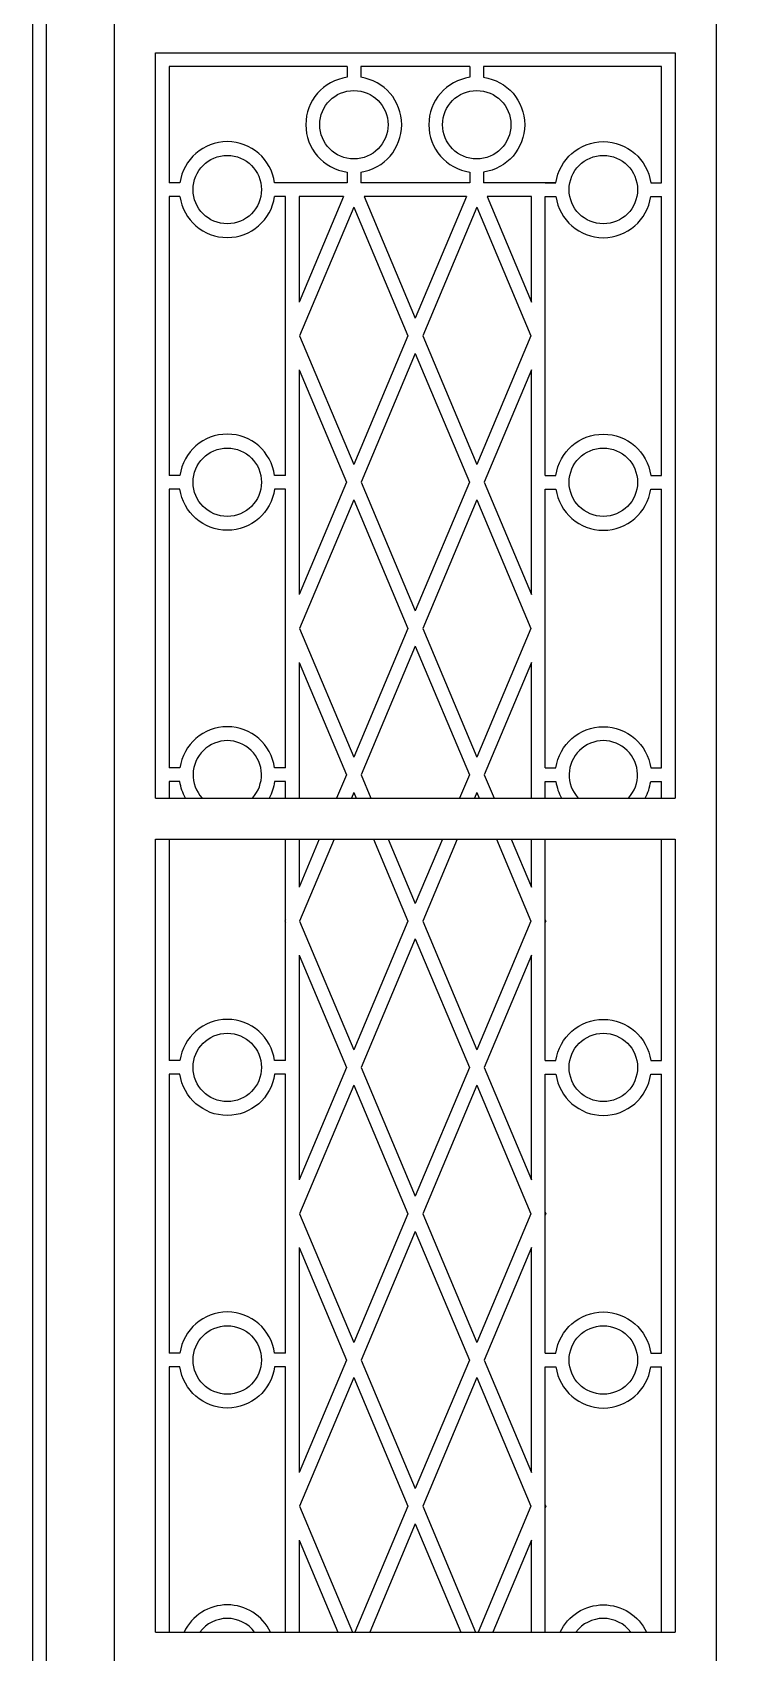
# Model space of a CAD drawing. Header units: metres. Extents: x 53 to 5323, y 88 to 7028.
# Drawn here: x 1334 to 1851, y 3950 to 5135 of the extents above; entities that cross this region are included whole.
import ezdxf

# ---------------------------------------------------------------- set-up
doc = ezdxf.new("R2010")
doc.units = ezdxf.units.M
for name, color, linetype in [('3', 3, 'Continuous'), ('4', 4, 'Continuous'), ('7', 7, 'Continuous')]:
    doc.layers.add(name, color=color, linetype=linetype)

msp = doc.modelspace()

# ---------------------------------------------------------------- linework, layer by layer
at = {"layer": '3'}
for p, q in [((1574.39, 5110.48), (1574.39, 5102.62)), ((1654.21, 5110.48), (1654.21, 5102.62)), ((1564.39, 5025.48), (1519.3, 5025.48)), ((1574.39, 5033.34), (1574.39, 5025.48)), ((1654.21, 5025.48), (1574.39, 5025.48)), ((1654.21, 5033.34), (1654.21, 5025.48)), ((1717.16, 5025.48), (1664.21, 5025.48)), ((1442.16, 5015.48), (1434.3, 5015.48)), ((1519.3, 5015.48), (1511.44, 5015.48)), ((1519.3, 4811.48), (1519.3, 5015.48)), ((1561.77, 5015.48), (1529.3, 5015.48)), ((1529.3, 5015.48), (1529.3, 4938.27)), ((1651.77, 5015.48), (1576.83, 5015.48)), ((1699.3, 5015.48), (1666.83, 5015.48)), ((1699.3, 4938.27), (1699.3, 5015.48)), ((1614.3, 4900.58), (1574.73, 4806.48)), ((1614.3, 4900.58), (1653.88, 4806.48)), ((1529.3, 4888.69), (1529.3, 4724.27)), ((1699.3, 4724.27), (1699.3, 4888.69)), ((1574.73, 4806.48), (1614.3, 4712.38)), ((1653.88, 4806.48), (1614.3, 4712.38)), ((1569.3, 4793.58), (1529.73, 4699.48)), ((1569.3, 4793.58), (1608.88, 4699.48)), ((1659.3, 4793.58), (1619.73, 4699.48)), ((1659.3, 4793.58), (1698.88, 4699.48)), ((1529.73, 4699.48), (1569.3, 4605.38)), ((1608.88, 4699.48), (1569.3, 4605.38)), ((1619.73, 4699.48), (1659.3, 4605.38)), ((1698.88, 4699.48), (1659.3, 4605.38)), ((1614.3, 4686.58), (1574.73, 4592.48)), ((1614.3, 4686.58), (1653.88, 4592.48)), ((1529.3, 4674.69), (1563.88, 4592.48)), ((1529.3, 4674.69), (1529.3, 4575.48)), ((1699.3, 4674.69), (1664.73, 4592.48)), ((1699.3, 4575.48), (1699.3, 4674.69)), ((1563.88, 4592.48), (1556.73, 4575.48)), ((1574.73, 4592.48), (1581.88, 4575.48)), ((1653.88, 4592.48), (1646.73, 4575.48)), ((1664.73, 4592.48), (1671.88, 4575.48)), ((1569.3, 4579.58), (1567.58, 4575.48)), ((1569.3, 4579.58), (1571.03, 4575.48)), ((1659.3, 4579.58), (1657.58, 4575.48)), ((1659.3, 4579.58), (1661.03, 4575.48)), ((1529.3, 4545.48), (1529.3, 4510.27)), ((1544.11, 4545.48), (1529.3, 4510.27)), ((1554.96, 4545.48), (1529.73, 4485.48)), ((1583.64, 4545.48), (1608.88, 4485.48)), ((1594.49, 4545.48), (1614.3, 4498.38)), ((1634.11, 4545.48), (1614.3, 4498.38)), ((1644.96, 4545.48), (1619.73, 4485.48)), ((1673.64, 4545.48), (1698.88, 4485.48)), ((1684.49, 4545.48), (1699.3, 4510.27)), ((1699.3, 4510.27), (1699.3, 4545.48)), ((1519.3, 4486.49), (1518.88, 4485.48)), ((1518.88, 4485.48), (1519.3, 4484.47)), ((1529.73, 4485.48), (1569.3, 4391.38)), ((1608.88, 4485.48), (1569.3, 4391.38)), ((1619.73, 4485.48), (1659.3, 4391.38)), ((1698.88, 4485.48), (1659.3, 4391.38)), ((1709.3, 4486.49), (1709.73, 4485.48)), ((1709.73, 4485.48), (1709.3, 4484.47)), ((1614.3, 4472.58), (1574.73, 4378.48)), ((1614.3, 4472.58), (1653.88, 4378.48)), ((1529.3, 4460.69), (1563.88, 4378.48)), ((1529.3, 4460.69), (1529.3, 4296.27)), ((1699.3, 4460.69), (1664.73, 4378.48)), ((1699.3, 4296.27), (1699.3, 4460.69)), ((1563.88, 4378.48), (1529.3, 4296.27)), ((1574.73, 4378.48), (1614.3, 4284.38)), ((1653.88, 4378.48), (1614.3, 4284.38)), ((1664.73, 4378.48), (1699.3, 4296.27)), ((1569.3, 4365.58), (1529.73, 4271.48)), ((1569.3, 4365.58), (1608.88, 4271.48)), ((1659.3, 4365.58), (1619.73, 4271.48)), ((1659.3, 4365.58), (1698.88, 4271.48)), ((1529.73, 4271.48), (1569.3, 4177.38)), ((1608.88, 4271.48), (1569.3, 4177.38)), ((1619.73, 4271.48), (1659.3, 4177.38)), ((1698.88, 4271.48), (1659.3, 4177.38)), ((1709.3, 4272.49), (1709.73, 4271.48)), ((1709.73, 4271.48), (1709.3, 4270.47)), ((1614.3, 4258.58), (1574.73, 4164.48)), ((1614.3, 4258.58), (1653.88, 4164.48)), ((1529.3, 4246.69), (1563.88, 4164.48)), ((1529.3, 4246.69), (1529.3, 4082.27)), ((1699.3, 4246.69), (1664.73, 4164.48)), ((1699.3, 4082.27), (1699.3, 4246.69)), ((1563.88, 4164.48), (1529.3, 4082.27)), ((1574.73, 4164.48), (1614.3, 4070.38)), ((1653.88, 4164.48), (1614.3, 4070.38)), ((1664.73, 4164.48), (1699.3, 4082.27)), ((1569.3, 4151.58), (1529.73, 4057.48)), ((1569.3, 4151.58), (1608.88, 4057.48)), ((1659.3, 4151.58), (1619.73, 4057.48)), ((1659.3, 4151.58), (1698.88, 4057.48)), ((1529.73, 4057.48), (1568.42, 3965.48)), ((1608.88, 4057.48), (1570.19, 3965.48)), ((1619.73, 4057.48), (1658.42, 3965.48)), ((1698.88, 4057.48), (1660.19, 3965.48)), ((1709.3, 4058.49), (1709.73, 4057.48)), ((1709.73, 4057.48), (1709.3, 4056.47)), ((1614.3, 4044.58), (1581.03, 3965.48)), ((1614.3, 4044.58), (1647.57, 3965.48)), ((1529.3, 4032.69), (1529.3, 3965.48)), ((1529.3, 4032.69), (1557.57, 3965.48)), ((1699.3, 4032.69), (1671.03, 3965.48)), ((1699.3, 3965.48), (1699.3, 4032.69))]:
    msp.add_line(p, q, dxfattribs=at)
for points in [[(1564.39, 5110.48), (1434.3, 5110.48), (1434.3, 5025.48)], [(1654.21, 5110.48), (1574.39, 5110.48)], [(1794.3, 5025.48), (1794.3, 5110.48), (1664.21, 5110.48)], [(1434.3, 5015.48), (1434.3, 4811.48)], [(1561.77, 5015.48), (1529.3, 4938.27)], [(1576.83, 5015.48), (1614.3, 4926.38)], [(1651.77, 5015.48), (1614.3, 4926.38)], [(1666.83, 5015.48), (1699.3, 4938.27)], [(1794.3, 4811.48), (1794.3, 5015.48)], [(1569.3, 5007.58), (1529.73, 4913.48), (1569.3, 4819.38)], [(1569.3, 5007.58), (1608.88, 4913.48), (1569.3, 4819.38)], [(1659.3, 5007.58), (1619.73, 4913.48), (1659.3, 4819.38)], [(1659.3, 5007.58), (1698.88, 4913.48), (1659.3, 4819.38)], [(1529.3, 4888.69), (1563.88, 4806.48), (1529.3, 4724.27)], [(1699.3, 4888.69), (1664.73, 4806.48), (1699.3, 4724.27)], [(1434.3, 4801.48), (1434.3, 4597.48)], [(1519.3, 4597.48), (1519.3, 4801.48)], [(1794.3, 4597.48), (1794.3, 4801.48)], [(1434.3, 4587.48), (1434.3, 4575.48)], [(1519.3, 4575.48), (1519.3, 4587.48)], [(1709.3, 4575.48), (1709.3, 4587.48)], [(1794.3, 4575.48), (1794.3, 4587.48)], [(1434.3, 4545.48), (1434.3, 4383.48)], [(1519.3, 4383.48), (1519.3, 4545.48)], [(1709.3, 4383.48), (1709.3, 4545.48)], [(1794.3, 4383.48), (1794.3, 4545.48)], [(1434.3, 4373.48), (1434.3, 4169.48)], [(1519.3, 4169.48), (1519.3, 4373.48)], [(1709.3, 4169.48), (1709.3, 4373.48)], [(1794.3, 4169.48), (1794.3, 4373.48)], [(1434.3, 4159.48), (1434.3, 3965.48)], [(1519.3, 3965.48), (1519.3, 4159.48)], [(1709.3, 3965.48), (1709.3, 4159.48)], [(1794.3, 3965.48), (1794.3, 4159.48)]]:
    msp.add_lwpolyline(points, dxfattribs=at)
for points in [[(1564.39, 5110.48), (1564.39, 5102.62, 0.87), (1564.39, 5033.34), (1564.39, 5025.48)], [(1664.21, 5110.48), (1664.21, 5102.62, -0.87), (1664.21, 5033.34), (1664.21, 5025.48)], [(1519.3, 5025.48), (1511.44, 5025.48, 0.87), (1442.16, 5025.48), (1434.3, 5025.48)], [(1709.3, 5025.48), (1717.16, 5025.48, -0.87), (1786.44, 5025.48), (1794.3, 5025.48)], [(1709.3, 4811.48), (1709.3, 5015.48), (1717.16, 5015.48, 0.87), (1786.44, 5015.48), (1794.3, 5015.48)], [(1519.3, 4811.48), (1511.44, 4811.48, 0.87), (1442.16, 4811.48), (1434.3, 4811.48)], [(1709.3, 4811.48), (1717.16, 4811.48, -0.87), (1786.44, 4811.48), (1794.3, 4811.48)], [(1519.3, 4801.48), (1511.44, 4801.48, -0.87), (1442.16, 4801.48), (1434.3, 4801.48)], [(1709.3, 4597.48), (1709.3, 4801.48), (1717.16, 4801.48, 0.87), (1786.44, 4801.48), (1794.3, 4801.48)], [(1519.3, 4597.48), (1511.44, 4597.48, 0.87), (1442.16, 4597.48), (1434.3, 4597.48)], [(1709.3, 4597.48), (1717.16, 4597.48, -0.87), (1786.44, 4597.48), (1794.3, 4597.48)], [(1446.21, 4575.48, -0.09), (1442.16, 4587.48), (1434.3, 4587.48)], [(1519.3, 4587.48), (1511.44, 4587.48, -0.09), (1507.4, 4575.48, -0.09)], [(1709.3, 4587.48), (1717.16, 4587.48, 0.09), (1721.21, 4575.48, 0.09)], [(1782.4, 4575.48, 0.09), (1786.44, 4587.48), (1794.3, 4587.48)], [(1519.3, 4383.48), (1511.44, 4383.48, 0.87), (1442.16, 4383.48), (1434.3, 4383.48)], [(1709.3, 4383.48), (1717.16, 4383.48, -0.87), (1786.44, 4383.48), (1794.3, 4383.48)], [(1519.3, 4373.48), (1511.44, 4373.48, -0.87), (1442.16, 4373.48), (1434.3, 4373.48)], [(1709.3, 4373.48), (1717.16, 4373.48, 0.87), (1786.44, 4373.48), (1794.3, 4373.48)], [(1519.3, 4169.48), (1511.44, 4169.48, 0.87), (1442.16, 4169.48), (1434.3, 4169.48)], [(1709.3, 4169.48), (1717.16, 4169.48, -0.87), (1786.44, 4169.48), (1794.3, 4169.48)], [(1519.3, 4159.48), (1511.44, 4159.48, -0.87), (1442.16, 4159.48), (1434.3, 4159.48)], [(1709.3, 4159.48), (1717.16, 4159.48, 0.87), (1786.44, 4159.48), (1794.3, 4159.48)], [(1508.42, 3965.48, 0.63), (1445.18, 3965.48, 0.63)], [(1720.18, 3965.48, -0.63), (1783.42, 3965.48)]]:
    msp.add_lwpolyline(points, format="xyb", dxfattribs=at)
for centre in [(1569.39, 5067.98), (1659.21, 5067.98), (1476.8, 5020.48), (1751.8, 5020.48), (1476.8, 4806.48), (1751.8, 4806.48), (1476.8, 4378.48), (1751.8, 4378.48), (1476.8, 4164.48), (1751.8, 4164.48)]:
    msp.add_circle(centre, 25, dxfattribs=at)
for centre, radius, start, end in [((1569.39, 5067.98), 35, 278.21, 81.79), ((1659.21, 5067.98), 35, 98.21, 261.79), ((1476.8, 5020.48), 35, 188.21, 351.79), ((1476.8, 4592.48), 25, 317.16, 222.84), ((1751.8, 4592.48), 25, 317.16, 222.84), ((1476.8, 3950.48), 25, 36.87, 143.13), ((1751.8, 3950.48), 25, 36.87, 143.13)]:
    msp.add_arc(centre, radius, start, end, dxfattribs=at)
at = {"layer": '4'}
msp.add_lwpolyline([(1394.3, 2750.48), (1394.3, 5159.07, -0.28), (1535.23, 5263.5, -0.12), (1469.59, 5304.58, -0.29), (1437.6, 5380.51, -0.14), (1614.3, 5580.95, -0.13), (1790.72, 5381.09, -0.29), (1758.83, 5304.58, -0.12), (1693.37, 5263.5, -0.28), (1834.3, 5159.07), (1834.3, 2750.48)], format="xyb", dxfattribs=at)
at = {"layer": '7'}
for p, q in [((1424.3, 4575.48), (1424.3, 5120.48)), ((1424.3, 5120.48), (1804.3, 5120.48)), ((1804.3, 5120.48), (1804.3, 4575.48)), ((1424.3, 4575.48), (1804.3, 4575.48)), ((1424.3, 3965.48), (1424.3, 4545.48)), ((1424.3, 4545.48), (1804.3, 4545.48)), ((1804.3, 4545.48), (1804.3, 3965.48)), ((1424.3, 3965.48), (1804.3, 3965.48))]:
    msp.add_line(p, q, dxfattribs=at)
for points in [[(1894.3, 2970.48), (1894.3, 5252.26, 0.23), (1614.3, 5651.09, 0.23), (1334.3, 5252.26), (1334.3, 2970.48)], [(1869.3, 2750.48), (1869.3, 2930.48), (1884.3, 2930.48), (1884.3, 2950.48), (1869.3, 2950.48), (1869.3, 2970.48), (1884.3, 2970.48), (1884.3, 5170.31, 0.16), (1790.66, 5273.19, 0.34), (1837.67, 5398.86, 0.15), (1614.3, 5639.59, 0.15), (1390.93, 5398.86, 0.34), (1437.94, 5273.19, 0.16), (1344.3, 5170.31), (1344.3, 2970.48), (1359.3, 2970.48), (1359.3, 2950.48), (1344.3, 2950.48), (1344.3, 2930.48), (1359.3, 2930.48), (1359.3, 2750.48)]]:
    msp.add_lwpolyline(points, format="xyb", dxfattribs=at)

doc.saveas('drawing.dxf')
